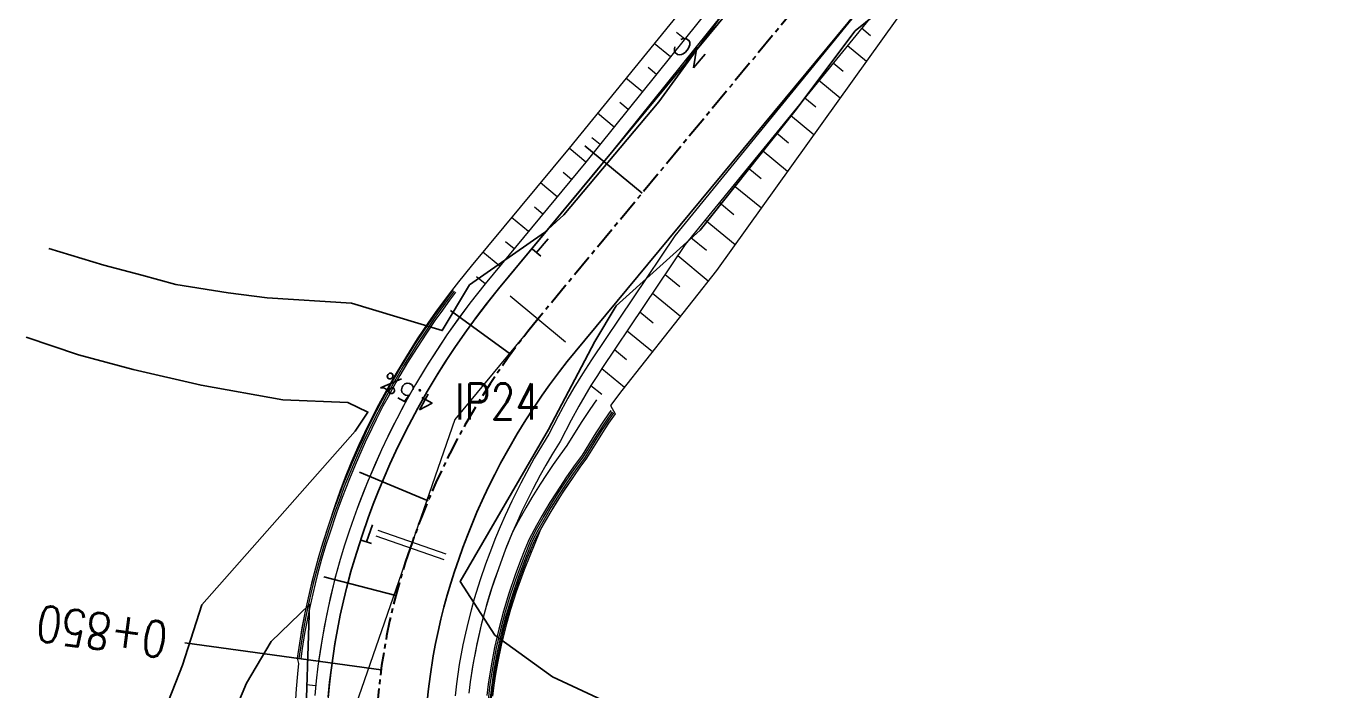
# Model space of a CAD drawing. Extents: x 337736 to 342003, y 3067251 to 3069533.
# Drawn here: x 338750.1 to 338822.8, y 3068717.6 to 3068754.5 of the extents above; entities that cross this region are included whole.
import ezdxf
from ezdxf.enums import TextEntityAlignment as Align

# ---------------------------------------------------------------- set-up
doc = ezdxf.new("R2010")
doc.units = 0
doc.header["$MEASUREMENT"] = 0
doc.linetypes.add('Center', pattern=[2, 1.25, -0.25, 0.25, -0.25])
for name, color, linetype, lineweight in [('BEC', 3, 'Continuous', 13), ('BES', 3, 'Continuous', 13), ('CFHatchLines', 4, 'Continuous', 0), ('Chainage', 7, 'Continuous', 25), ('IP_Line', 150, 'Continuous', 9), ('LeftRoadExtreme', 7, 'Continuous', 13), ('RC', 9, 'Center', 30), ('Retaining Wall', 140, 'Continuous', 9), ('RightRoadExtreme', 7, 'Continuous', 13), ('Road Width', 6, 'Continuous', 25), ('Shoulder', 30, 'Continuous', 15)]:
    doc.layers.add(name, color=color, linetype=linetype, lineweight=lineweight)
for name, color, linetype in [('IPName', 7, 'Continuous'), ('RoadEdge', 51, 'Continuous'), ('Super-Elevation', 1, 'Continuous')]:
    doc.layers.add(name, color=color, linetype=linetype)
doc.styles.get("Standard").update_dxf_attribs({"font": 'simplex.shx'})

msp = doc.modelspace()

# ---------------------------------------------------------------- linework, layer by layer
at = {"layer": 'BEC'}
for points in [[(338780.027, 3068736.975), (338776.946, 3068739.526)], [(338773.287, 3068724.881), (338769.508, 3068726.193)], [(338773.398, 3068725.201), (338769.619, 3068726.513)]]:
    msp.add_lwpolyline(points, dxfattribs=at)
at = {"layer": 'BES'}
for points in [[(338780.027, 3068736.975), (338776.946, 3068739.526)], [(338773.287, 3068724.881), (338769.508, 3068726.193)], [(338773.398, 3068725.201), (338769.619, 3068726.513)]]:
    msp.add_lwpolyline(points, dxfattribs=at)
at = {"layer": 'CFHatchLines'}
for p, q in [((338786.636, 3068753.786), (338786.188, 3068754.158)), ((338796.46, 3068754.416), (338796.96, 3068754.001)), ((338785.853, 3068752.811), (338784.951, 3068753.558)), ((338795.671, 3068753.446), (338796.731, 3068752.568)), ((338794.881, 3068752.477), (338795.442, 3068752.013)), ((338784.288, 3068750.862), (338783.375, 3068751.618)), ((338785.07, 3068751.837), (338784.617, 3068752.212)), ((338794.092, 3068751.508), (338795.272, 3068750.531)), ((338783.505, 3068749.887), (338783.046, 3068750.267)), ((338793.302, 3068750.539), (338793.922, 3068750.025)), ((338782.722, 3068748.913), (338781.799, 3068749.677)), ((338792.513, 3068749.57), (338793.812, 3068748.494)), ((338781.939, 3068747.938), (338781.475, 3068748.322)), ((338791.723, 3068748.601), (338792.403, 3068748.038)), ((338781.156, 3068746.963), (338780.223, 3068747.736)), ((338790.933, 3068747.631), (338792.352, 3068746.457)), ((338790.144, 3068746.662), (338790.883, 3068746.05)), ((338779.562, 3068745.038), (338778.624, 3068745.814)), ((338780.359, 3068746), (338779.891, 3068746.388)), ((338789.354, 3068745.693), (338790.893, 3068744.42)), ((338778.765, 3068744.075), (338778.295, 3068744.464)), ((338788.565, 3068744.724), (338789.364, 3068744.062)), ((338777.967, 3068743.112), (338777.025, 3068743.892)), ((338787.775, 3068743.755), (338789.433, 3068742.383)), ((338777.17, 3068742.149), (338776.698, 3068742.541)), ((338786.986, 3068742.786), (338787.845, 3068742.075)), ((338776.373, 3068741.186), (338775.425, 3068741.971)), ((338786.25, 3068741.772), (338787.946, 3068740.368)), ((338785.549, 3068740.73), (338786.36, 3068740.058)), ((338775.558, 3068740.2), (338775.08, 3068740.589)), ((338773.763, 3068739.86), (338773.734, 3068739.882)), ((338784.848, 3068739.687), (338786.396, 3068738.405)), ((338772.933, 3068738.737), (338772.917, 3068738.749)), ((338784.147, 3068738.645), (338784.884, 3068738.035)), ((338772.139, 3068737.588), (338772.103, 3068737.612)), ((338783.446, 3068737.602), (338784.847, 3068736.443)), ((338771.38, 3068736.415), (338771.361, 3068736.427)), ((338782.745, 3068736.56), (338783.409, 3068736.01)), ((338770.659, 3068735.218), (338770.617, 3068735.243)), ((338782.044, 3068735.517), (338783.297, 3068734.48)), ((338781.433, 3068734.563), (338782.035, 3068734.091)), ((338769.976, 3068734), (338769.953, 3068734.013)), ((338769.331, 3068732.761), (338769.281, 3068732.786)), ((338782.414, 3068732.471), (338782.414, 3068732.471)), ((338768.725, 3068731.503), (338768.698, 3068731.515)), ((338781.845, 3068731.598), (338781.845, 3068731.598)), ((338781.304, 3068730.709), (338781.304, 3068730.709)), ((338768.158, 3068730.226), (338768.102, 3068730.25)), ((338780.698, 3068729.86), (338780.698, 3068729.86)), ((338767.613, 3068728.939), (338767.594, 3068728.947)), ((338780.104, 3068728.999), (338780.104, 3068728.999)), ((338767.147, 3068727.622), (338767.129, 3068727.629)), ((338779.536, 3068728.118), (338779.536, 3068728.118)), ((338778.994, 3068727.216), (338778.994, 3068727.216)), ((338766.705, 3068726.327), (338766.705, 3068726.327)), ((338778.497, 3068726.289), (338778.513, 3068726.282)), ((338766.291, 3068724.971), (338766.291, 3068724.971)), ((338778.037, 3068725.341), (338778.112, 3068725.311)), ((338777.69, 3068724.346), (338777.727, 3068724.333)), ((338765.926, 3068723.601), (338765.926, 3068723.601)), ((338777.281, 3068723.322), (338777.355, 3068723.297)), ((338765.61, 3068722.219), (338765.61, 3068722.219)), ((338776.998, 3068722.337), (338777.035, 3068722.326)), ((338776.677, 3068721.362), (338776.75, 3068721.343)), ((338765.343, 3068720.826), (338765.343, 3068720.826)), ((338776.465, 3068720.359), (338776.501, 3068720.35)), ((338765.126, 3068719.425), (338765.126, 3068719.425)), ((338776.214, 3068719.363), (338776.287, 3068719.349)), ((338776.073, 3068718.346), (338776.108, 3068718.341)), ((338766.154, 3068717.898), (338765.622, 3068717.951))]:
    msp.add_line(p, q, dxfattribs=at)
at = {"layer": 'Chainage'}
msp.add_line((338769.783, 3068718.79), (338758.884, 3068720.276), dxfattribs=at)
at = {"layer": 'IP_Line'}
for points in [[(338778.486, 3068738.25), (338773.878, 3068732.684), (338771.508, 3068725.857)], [(338771.397, 3068725.537), (338766.786, 3068712.25), (338772.65, 3068699.467)]]:
    msp.add_lwpolyline(points, dxfattribs=at)
at = {"layer": 'LeftRoadExtreme'}
msp.add_lwpolyline([(338800.104, 3068757.279), (338788.411, 3068740.957), (338783.15, 3068734.294), (338782.513, 3068733.449), (338782.769, 3068732.987), (338782.414, 3068732.471), (338782.069, 3068731.95), (338781.734, 3068731.422), (338781.192, 3068730.534), (338780.82, 3068730.03), (338780.457, 3068729.519), (338779.873, 3068728.649), (338779.536, 3068728.118), (338779.207, 3068727.579), (338778.682, 3068726.667), (338778.593, 3068726.476), (338778.032, 3068725.116), (338777.727, 3068724.333), (338777.288, 3068723.104), (338776.975, 3068722.13), (338776.75, 3068721.343), (338776.596, 3068720.748), (338776.455, 3068720.151), (338776.248, 3068719.148), (338776.141, 3068718.543), (338776.047, 3068717.936), (338775.966, 3068717.327)], dxfattribs=at)
at = {"layer": 'RC', "linetype": 'Center'}
msp.add_lwpolyline([(338795.344, 3068758.612), (338778.486, 3068738.25), (338778.486, 3068738.25, 0.089603), (338771.508, 3068725.857), (338771.508, 3068725.857), (338771.397, 3068725.537), (338771.397, 3068725.537, 0.193408), (338772.65, 3068699.467), (338772.65, 3068699.467), (338772.725, 3068699.304), (338772.725, 3068699.304, 0.314963), (338792.498, 3068687.707), (338792.498, 3068687.707), (338793.608, 3068687.796), (338793.608, 3068687.796, -0.034615), (338816.425, 3068688.039), (338816.425, 3068688.039), (338831.197, 3068687.172), (338831.197, 3068687.172, -0.259461), (338855.815, 3068671.522), (338855.815, 3068671.522), (338876.751, 3068632.903)], format="xyb", dxfattribs=at)
at = {"layer": 'Retaining Wall'}
for points in [[(338773.763, 3068739.86), (338773.427, 3068739.414), (338772.933, 3068738.737), (338772.611, 3068738.28), (338772.139, 3068737.588), (338771.679, 3068736.887), (338771.38, 3068736.415), (338770.943, 3068735.7), (338770.659, 3068735.218), (338770.381, 3068734.734), (338769.976, 3068734), (338769.713, 3068733.507), (338769.331, 3068732.761), (338768.962, 3068732.008), (338768.725, 3068731.503), (338768.493, 3068730.994), (338768.158, 3068730.226), (338767.632, 3068728.932), (338767.433, 3068728.41), (338767.147, 3068727.622), (338766.793, 3068726.596), (338766.618, 3068726.057), (338766.37, 3068725.243), (338766.214, 3068724.698), (338766.066, 3068724.15), (338765.858, 3068723.325), (338765.73, 3068722.773), (338765.552, 3068721.941), (338765.343, 3068720.826), (338765.25, 3068720.267), (338765.126, 3068719.425)], [(338773.763, 3068739.86), (338773.427, 3068739.414), (338772.933, 3068738.737), (338772.611, 3068738.28), (338772.139, 3068737.588), (338771.679, 3068736.887), (338771.38, 3068736.415), (338770.943, 3068735.7), (338770.659, 3068735.218), (338770.381, 3068734.734), (338769.976, 3068734), (338769.713, 3068733.507), (338769.331, 3068732.761), (338768.962, 3068732.008), (338768.725, 3068731.503), (338768.493, 3068730.994), (338768.158, 3068730.226), (338767.632, 3068728.932), (338767.433, 3068728.41), (338767.147, 3068727.622), (338766.793, 3068726.596), (338766.618, 3068726.057), (338766.37, 3068725.243), (338766.214, 3068724.698), (338766.066, 3068724.15), (338765.858, 3068723.325), (338765.73, 3068722.773), (338765.552, 3068721.941), (338765.343, 3068720.826), (338765.25, 3068720.267), (338765.126, 3068719.425)], [(338773.843, 3068739.8), (338773.341, 3068739.13), (338773.014, 3068738.679), (338772.693, 3068738.223), (338772.222, 3068737.532), (338771.763, 3068736.833), (338771.465, 3068736.362), (338771.029, 3068735.648), (338770.746, 3068735.168), (338770.468, 3068734.685), (338770.064, 3068733.953), (338769.802, 3068733.461), (338769.42, 3068732.716), (338768.816, 3068731.461), (338768.472, 3068730.699), (338768.25, 3068730.187), (338767.725, 3068728.896), (338767.43, 3068728.114), (338767.241, 3068727.589), (338766.978, 3068726.833), (338766.713, 3068726.027), (338766.546, 3068725.486), (338766.31, 3068724.671), (338766.023, 3068723.577), (338765.891, 3068723.027), (338765.707, 3068722.198), (338765.595, 3068721.644), (338765.442, 3068720.809), (338765.349, 3068720.251), (338765.225, 3068719.412)], [(338773.922, 3068739.739), (338773.587, 3068739.295), (338773.096, 3068738.62), (338772.775, 3068738.166), (338772.305, 3068737.477), (338771.55, 3068736.309), (338771.258, 3068735.835), (338770.832, 3068735.118), (338770.419, 3068734.393), (338770.152, 3068733.905), (338769.89, 3068733.414), (338769.51, 3068732.672), (338769.264, 3068732.173), (338768.906, 3068731.419), (338768.342, 3068730.148), (338768.023, 3068729.377), (338767.819, 3068728.86), (338767.62, 3068728.34), (338767.335, 3068727.556), (338766.895, 3068726.265), (338766.724, 3068725.727), (338766.483, 3068724.916), (338766.259, 3068724.1), (338766.12, 3068723.553), (338765.988, 3068723.004), (338765.805, 3068722.178), (338765.693, 3068721.625), (338765.54, 3068720.792), (338765.405, 3068719.957), (338765.325, 3068719.398)], [(338774.717, 3068739.132), (338773.909, 3068738.039), (338773.441, 3068737.371), (338773.136, 3068736.921), (338772.689, 3068736.239), (338772.398, 3068735.779), (338772.113, 3068735.316), (338771.697, 3068734.615), (338771.426, 3068734.143), (338771.031, 3068733.43), (338770.65, 3068732.708), (338770.404, 3068732.224), (338770.163, 3068731.736), (338769.814, 3068730.999), (338769.263, 3068729.757), (338769.053, 3068729.255), (338768.751, 3068728.497), (338768.462, 3068727.734), (338768.278, 3068727.223), (338768.02, 3068726.478), (338767.762, 3068725.694), (338767.521, 3068724.905), (338767.37, 3068724.376), (338767.226, 3068723.845), (338767.025, 3068723.045), (338766.841, 3068722.241), (338766.728, 3068721.703), (338766.525, 3068720.622), (338766.436, 3068720.079), (338766.315, 3068719.263)], [(338781.736, 3068733.776), (338781.366, 3068733.241), (338780.889, 3068732.517), (338780.093, 3068731.23), (338779.709, 3068730.705), (338779.334, 3068730.172), (338778.968, 3068729.632), (338778.612, 3068729.084), (338778.153, 3068728.342), (338777.821, 3068727.777), (338777.394, 3068727.013), (338777.086, 3068726.432), (338776.674, 3068725.419), (338776.293, 3068724.393), (338775.93, 3068723.33), (338775.617, 3068722.305), (338775.341, 3068721.27), (338775.103, 3068720.226), (338775.017, 3068719.805), (338774.901, 3068719.173), (338774.737, 3068718.114), (338774.657, 3068717.477)], [(338782.531, 3068733.169), (338782.172, 3068732.649), (338781.71, 3068731.946), (338780.938, 3068730.695), (338780.563, 3068730.186), (338780.078, 3068729.496), (338779.495, 3068728.614), (338779.158, 3068728.075), (338778.723, 3068727.346), (338778.409, 3068726.791), (338778.006, 3068726.041), (338777.762, 3068725.452), (338777.529, 3068724.858), (338777.236, 3068724.06), (338776.881, 3068723.021), (338776.579, 3068722.03), (338776.312, 3068721.03), (338776.081, 3068720.02), (338775.886, 3068719.003), (338775.728, 3068717.979), (338775.651, 3068717.363)], [(338782.61, 3068733.108), (338782.253, 3068732.59), (338781.792, 3068731.889), (338781.023, 3068730.641), (338780.649, 3068730.134), (338780.284, 3068729.619), (338779.929, 3068729.097), (338779.583, 3068728.567), (338779.247, 3068728.03), (338778.814, 3068727.303), (338778.398, 3068726.564), (338778.098, 3068726.001), (338777.699, 3068725.02), (338777.331, 3068724.027), (338776.976, 3068722.99), (338776.675, 3068722.003), (338776.409, 3068721.006), (338776.179, 3068719.999), (338775.985, 3068718.986), (338775.827, 3068717.966), (338775.706, 3068716.941)], [(338782.69, 3068733.048), (338782.334, 3068732.531), (338781.987, 3068732.007), (338781.651, 3068731.478), (338781.107, 3068730.588), (338780.734, 3068730.082), (338780.371, 3068729.569), (338780.016, 3068729.048), (338779.672, 3068728.52), (338779.226, 3068727.804), (338778.904, 3068727.26), (338778.489, 3068726.523), (338778.19, 3068725.962), (338777.792, 3068724.984), (338777.425, 3068723.994), (338777.071, 3068722.959), (338776.887, 3068722.37), (338776.715, 3068721.777), (338776.457, 3068720.782), (338776.235, 3068719.777), (338776.049, 3068718.766), (338775.926, 3068717.952), (338775.806, 3068716.931)], [(338782.769, 3068732.987), (338782.414, 3068732.471), (338782.069, 3068731.95), (338781.734, 3068731.422), (338781.192, 3068730.534), (338780.82, 3068730.03), (338780.457, 3068729.519), (338779.988, 3068728.825), (338779.647, 3068728.296), (338779.207, 3068727.579), (338778.889, 3068727.034), (338778.58, 3068726.482), (338778.282, 3068725.923), (338777.879, 3068724.95), (338777.507, 3068723.964), (338777.085, 3068722.739), (338776.786, 3068721.758), (338776.523, 3068720.766), (338776.295, 3068719.765), (338776.103, 3068718.757), (338775.976, 3068717.946), (338775.849, 3068716.927)], [(338782.769, 3068732.987), (338782.414, 3068732.471), (338782.069, 3068731.95), (338781.734, 3068731.422), (338781.192, 3068730.534), (338780.82, 3068730.03), (338780.457, 3068729.519), (338779.988, 3068728.825), (338779.647, 3068728.296), (338779.207, 3068727.579), (338778.889, 3068727.034), (338778.58, 3068726.482), (338778.282, 3068725.923), (338777.879, 3068724.95), (338777.507, 3068723.964), (338777.085, 3068722.739), (338776.786, 3068721.758), (338776.523, 3068720.766), (338776.295, 3068719.765), (338776.103, 3068718.757), (338775.976, 3068717.946)]]:
    msp.add_lwpolyline(points, dxfattribs=at)
at = {"layer": 'RightRoadExtreme'}
msp.add_lwpolyline([(338792.04, 3068762.289), (338780.223, 3068747.736), (338774.779, 3068741.194), (338774.077, 3068740.324), (338773.564, 3068739.66), (338772.901, 3068738.76), (338772.418, 3068738.074), (338771.794, 3068737.146), (338771.193, 3068736.202), (338770.617, 3068735.243), (338770.064, 3068734.27), (338769.536, 3068733.284), (338769.033, 3068732.285), (338768.554, 3068731.273), (338768.212, 3068730.507), (338768.102, 3068730.25), (338767.792, 3068729.47), (338767.498, 3068728.684), (338767.218, 3068727.893), (338766.878, 3068726.867), (338766.533, 3068725.786), (338766.291, 3068724.971), (338766.139, 3068724.424), (338765.926, 3068723.601), (338765.73, 3068722.773), (338765.552, 3068721.941), (338765.392, 3068721.106), (338765.25, 3068720.267), (338765.126, 3068719.425), (338765.201, 3068719.13), (338765.141, 3068718.567), (338765.067, 3068717.722), (338765.027, 3068717.159)], dxfattribs=at)
at = {"layer": 'Road Width'}
for points in [[(338794.318, 3068761.689), (338776.309, 3068739.933), (338775.64, 3068739.1), (338775.152, 3068738.464), (338774.519, 3068737.603), (338773.909, 3068736.726), (338773.32, 3068735.833), (338772.894, 3068735.155), (338772.345, 3068734.238), (338771.819, 3068733.307), (338771.317, 3068732.364), (338770.955, 3068731.649), (338770.608, 3068730.926), (338770.273, 3068730.198), (338769.953, 3068729.463), (338769.646, 3068728.723), (338769.354, 3068727.976), (338769.075, 3068727.225), (338768.73, 3068726.236), (338768.559, 3068725.724), (338768.318, 3068724.952), (338768.093, 3068724.175), (338767.884, 3068723.394), (338767.693, 3068722.608), (338767.518, 3068721.818), (338767.36, 3068721.025), (338767.219, 3068720.228), (338767.135, 3068719.695), (338767.023, 3068718.894), (338766.928, 3068718.091), (338766.85, 3068717.286)], [(338798.572, 3068758.203), (338780.553, 3068736.435), (338780.114, 3068735.892), (338779.685, 3068735.34), (338779.13, 3068734.593), (338778.725, 3068734.024), (338778.203, 3068733.253), (338777.824, 3068732.666), (338777.336, 3068731.873), (338776.867, 3068731.068), (338776.419, 3068730.252), (338776.097, 3068729.632), (338775.786, 3068729.007), (338775.487, 3068728.376), (338775.107, 3068727.526), (338774.835, 3068726.882), (338774.576, 3068726.234), (338774.329, 3068725.58), (338774.094, 3068724.92), (338773.862, 3068724.244), (338773.651, 3068723.586), (338773.454, 3068722.923), (338773.271, 3068722.257), (338773.103, 3068721.587), (338772.949, 3068720.913), (338772.809, 3068720.236), (338772.684, 3068719.557), (338772.508, 3068718.418), (338772.422, 3068717.733), (338772.351, 3068717.045)]]:
    msp.add_lwpolyline(points, dxfattribs=at)
at = {"layer": 'RoadEdge'}
for points in [[(338803.178, 3068759.997, 1403.401), (338796.103, 3068754.25, 1403.816), (338792.752, 3068749.798, 1404.016), (338787.487, 3068743.192, 1404.301), (338782.842, 3068738.984, 1404.484), (338781.648, 3068737, 1404.462), (338779.071, 3068732.12, 1404.594), (338774.172, 3068723.678, 1404.832), (338776.093, 3068720.71, 1404.829), (338779.301, 3068718.389, 1404.857), (338782.907, 3068716.707, 1404.832), (338788.339, 3068715.158, 1404.734)], [(338788.898, 3068755.398, 1403.654), (338785.196, 3068750.314, 1403.859), (338779.926, 3068744.032, 1404.217), (338778.858, 3068743.066, 1404.28), (338774.69, 3068740.147, 1404.502), (338773.183, 3068737.617, 1404.742), (338768.139, 3068739.139, 1405.171), (338763.465, 3068739.432, 1405.712), (338761.295, 3068739.703, 1406.006), (338758.386, 3068740.165, 1406.495), (338756.502, 3068740.686, 1406.748), (338754.401, 3068741.248, 1407.107), (338751.341, 3068742.163, 1407.691)], [(338750.085, 3068737.244, 1407.538), (338752.98, 3068736.266, 1407.109), (338756.025, 3068735.451, 1406.727), (338759.795, 3068734.578, 1406.158), (338764.332, 3068733.76, 1405.479), (338767.93, 3068733.612, 1404.949), (338769.053, 3068733.088, 1404.767), (338768.354, 3068732.034, 1404.581), (338759.84, 3068722.391, 1404.492), (338758.759, 3068719.039, 1404.053), (338757.578, 3068716.028, 1403.447)], [(338761.21, 3068715.386, 1403.703), (338762.305, 3068718.038, 1404.061), (338763.685, 3068720.354, 1404.433), (338765.808, 3068722.411, 1404.838), (338765.579, 3068714.937, 1405.845), (338765.744, 3068711.184, 1406.552), (338766.226, 3068707.415, 1407.176), (338768.109, 3068701.566, 1408.184), (338769.499, 3068697.794, 1408.86), (338772.332, 3068693.482, 1409.645), (338774.896, 3068691.17, 1410.238), (338776.828, 3068689.291, 1410.553), (338780.091, 3068686.901, 1411.003), (338783.764, 3068686.29, 1411.425), (338788.438, 3068686.356, 1412.077), (338792.893, 3068686.58, 1412.828), (338799.213, 3068686.433, 1413.836), (338805.283, 3068685.501, 1414.942), (338814.155, 3068684.62, 1416.286), (338819.936, 3068684.516, 1417.141), (338825.278, 3068684.632, 1417.996)]]:
    msp.add_polyline3d(points, dxfattribs=at)
at = {"layer": 'Shoulder'}
for points in [[(338793.663, 3068762.541), (338781.156, 3068746.963), (338775.558, 3068740.2), (338774.717, 3068739.132), (338774.068, 3068738.26), (338773.441, 3068737.371), (338772.837, 3068736.467), (338772.255, 3068735.548), (338771.697, 3068734.615), (338771.161, 3068733.668), (338770.65, 3068732.708), (338770.163, 3068731.736), (338769.814, 3068730.999), (338769.479, 3068730.256), (338769.157, 3068729.506), (338768.85, 3068728.75), (338768.557, 3068727.989), (338768.278, 3068727.223), (338768.02, 3068726.478), (338767.762, 3068725.694), (338767.521, 3068724.905), (338767.297, 3068724.111), (338767.09, 3068723.313), (338766.962, 3068722.778), (338766.784, 3068721.972), (338766.623, 3068721.163), (338766.525, 3068720.622), (338766.394, 3068719.807), (338766.279, 3068718.99), (338766.182, 3068718.171), (338766.103, 3068717.35)], [(338794.244, 3068762.067), (338781.734, 3068746.485), (338776.309, 3068739.933), (338775.805, 3068739.31), (338775.313, 3068738.677), (338774.675, 3068737.82), (338774.059, 3068736.946), (338773.465, 3068736.058), (338772.894, 3068735.155), (338772.345, 3068734.238), (338771.948, 3068733.541), (338771.44, 3068732.601), (338770.955, 3068731.649), (338770.608, 3068730.926), (338770.273, 3068730.198), (338769.953, 3068729.463), (338769.646, 3068728.723), (338769.354, 3068727.976), (338769.075, 3068727.225), (338768.559, 3068725.724), (338768.396, 3068725.21), (338768.166, 3068724.435), (338767.952, 3068723.655), (338767.755, 3068722.87), (338767.632, 3068722.345), (338767.463, 3068721.554), (338767.311, 3068720.76), (338767.176, 3068719.962), (338767.058, 3068719.162), (338766.989, 3068718.627), (338766.9, 3068717.823), (338766.828, 3068717.017)], [(338798.515, 3068756.938), (338786.67, 3068742.398), (338782.044, 3068735.517), (338781.789, 3068735.129), (338781.433, 3068734.563), (338781.089, 3068733.991), (338780.756, 3068733.415), (338780.331, 3068732.638), (338779.725, 3068731.463), (338779.266, 3068730.718), (338778.934, 3068730.151), (338778.613, 3068729.579), (338778.202, 3068728.807), (338777.906, 3068728.221), (338777.621, 3068727.63), (338777.348, 3068727.033), (338777.086, 3068726.432), (338776.753, 3068725.622), (338776.595, 3068725.214), (338776.293, 3068724.393), (338776.065, 3068723.736), (338775.865, 3068723.126), (338775.677, 3068722.511), (338775.559, 3068722.099), (338775.341, 3068721.27), (338775.241, 3068720.853), (338775.059, 3068720.016), (338774.865, 3068718.962), (338774.737, 3068718.114), (338774.657, 3068717.477)], [(338797.304, 3068756.638), (338786.092, 3068742.876), (338781.467, 3068735.995), (338780.963, 3068735.218), (338780.49, 3068734.443), (338780.149, 3068733.855), (338779.607, 3068732.864), (338779.091, 3068731.864), (338778.738, 3068731.294), (338778.284, 3068730.525), (338777.849, 3068729.744), (338777.536, 3068729.151), (338777.038, 3068728.151), (338776.663, 3068727.34), (338776.395, 3068726.725), (338776.139, 3068726.106), (338775.815, 3068725.273), (338775.586, 3068724.643), (338775.285, 3068723.77), (338774.957, 3068722.722), (338774.779, 3068722.088), (338774.613, 3068721.45), (338774.462, 3068720.809), (338774.324, 3068720.165), (338774.125, 3068719.084), (338773.965, 3068717.998), (338773.888, 3068717.344)]]:
    msp.add_lwpolyline(points, dxfattribs=at)
at = {"layer": 'Super-Elevation'}
for p, q in [((338784.274, 3068745.24), (338781.096, 3068747.871)), ((338776.968, 3068736.296), (338773.634, 3068738.725)), ((338772.392, 3068728.169), (338768.586, 3068729.76)), ((338770.599, 3068722.907), (338766.607, 3068723.949))]:
    msp.add_line(p, q, dxfattribs=at)

# ---------------------------------------------------------------- texts
at = {"layer": 'Chainage', "width": 0.8}
msp.add_text('0+850', height=2, rotation=172.23429, dxfattribs=at).set_placement((338757.893, 3068720.412), align=Align.MIDDLE_LEFT)
at = {"layer": 'IPName', "width": 0.8}
msp.add_text('IP24', height=2, dxfattribs=at).set_placement((338773.878, 3068732.684))
at = {"layer": 'Super-Elevation'}
for s, rotation, p in [('NC', 140.37789, (338787.582, 3068752.471)), ('T', 140.37789, (338779.002, 3068742.107)), ('4.5%', 150.61832, (338772.645, 3068733.378)), ('T', 160.85876, (338769.459, 3068726.244))]:
    msp.add_text(s, height=1, rotation=rotation, dxfattribs=at).set_placement(p, align=Align.MIDDLE_LEFT)

doc.saveas('drawing.dxf')
